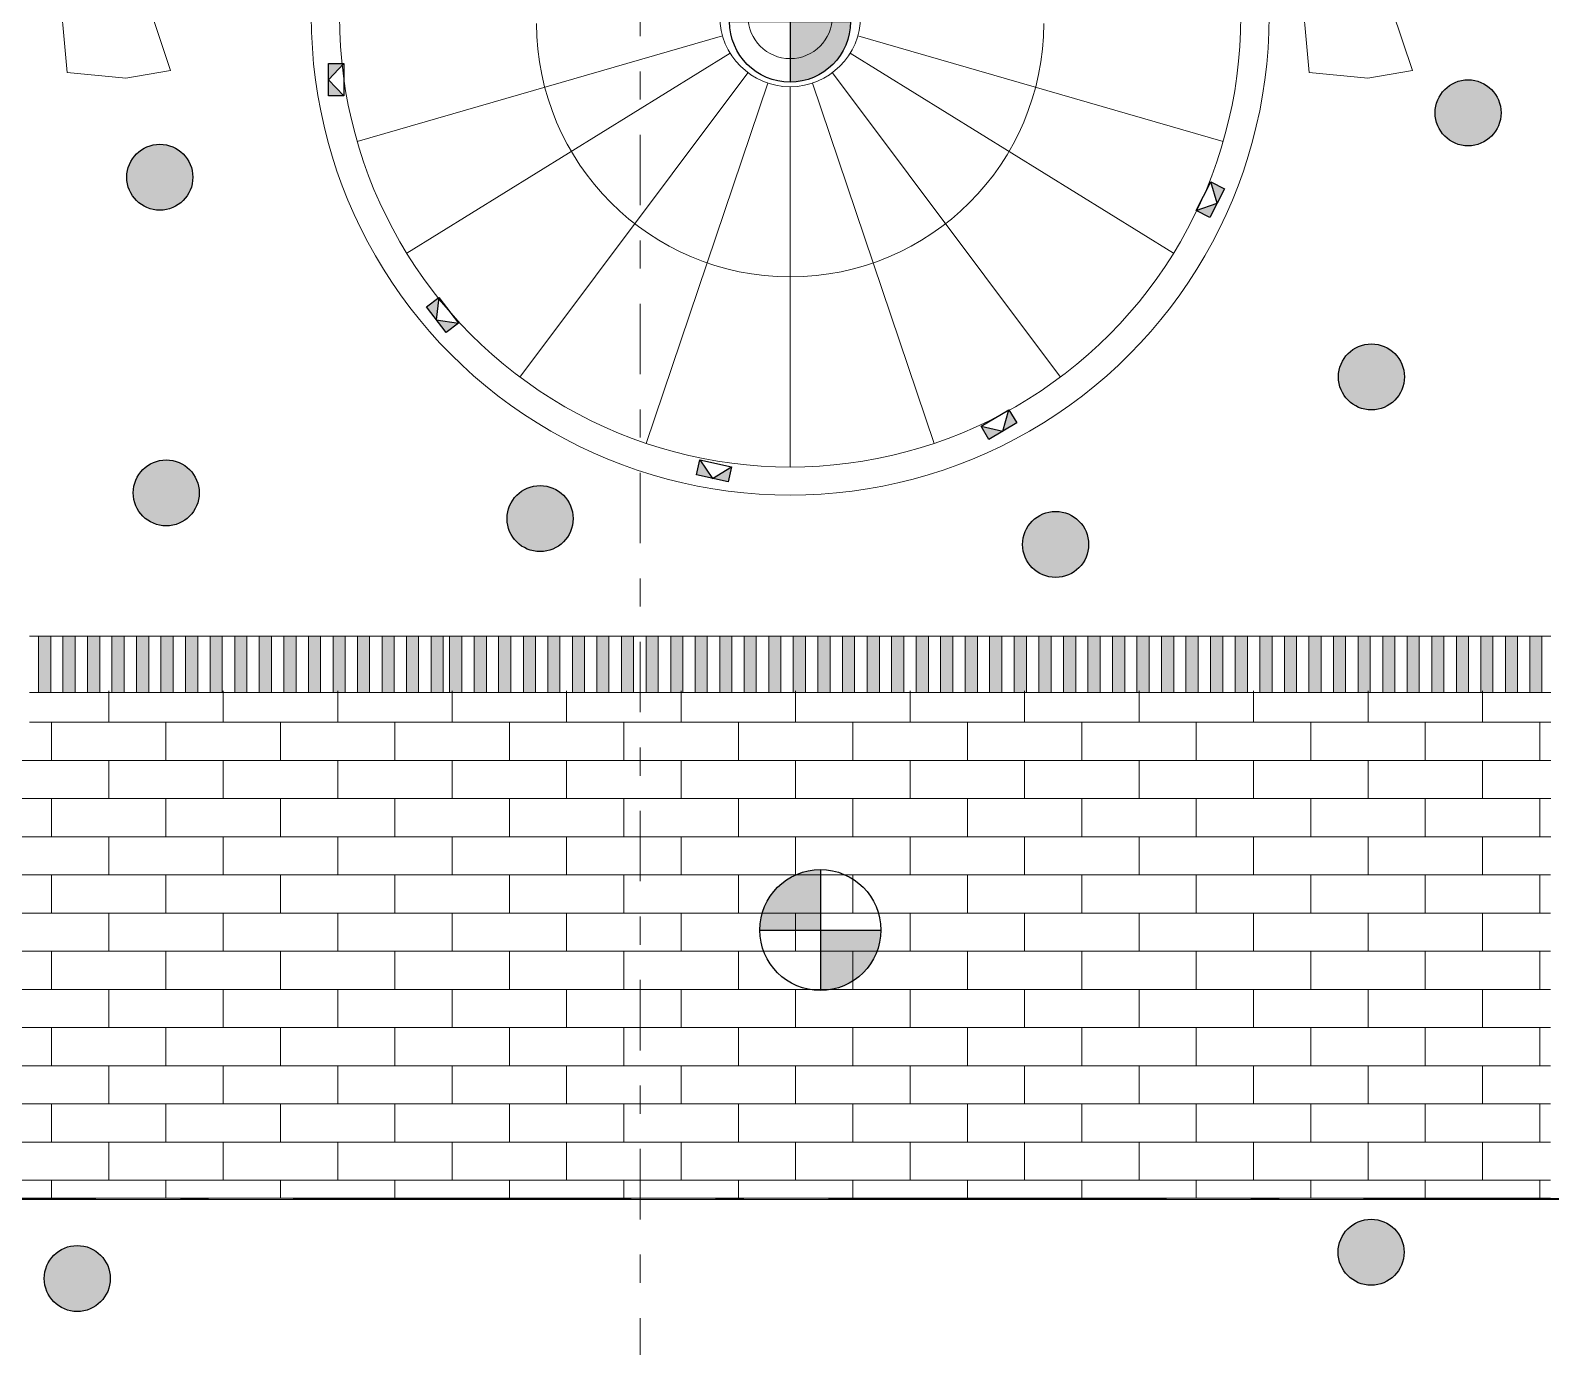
# Model space of a CAD drawing. Header units: metres. Extents: x 14 to 2416, y -346 to 476.
# Drawn here: x 38.55 to 43.95, y -157 to -152.33 of the extents above; entities that cross this region are included whole.
import ezdxf

# ---------------------------------------------------------------- set-up
doc = ezdxf.new("R2010")
doc.units = ezdxf.units.M
for name, pattern in [('0', [0]), ('ACAD_ISO10W100', [18, 12, -3, 0, -3]), ('CONTINU', [0]), ('DASHDOT', [1, 0.5, -0.25, 0, -0.25])]:
    doc.linetypes.add(name, pattern=pattern)
doc.layers.get('0').update_dxf_attribs({"linetype": '0', "lineweight": 20})
for name, color, linetype, lineweight in [('A-ANNO-TEXT', 20, 'Continuous', 13), ('A-DOOR', 35, 'Continuous', 5), ('A-SECT-IDEN', 251, 'CONTINU', 9), ('baños', 251, 'Continuous', 0), ('calle', 254, 'Continuous', 0), ('muros bajitos', 252, 'Continuous', 5), ('piso', 253, 'Continuous', 0), ('puertas', 42, 'Continuous', 0), ('textos', 7, 'Continuous', 0)]:
    doc.layers.add(name, color=color, linetype=linetype, lineweight=lineweight)
doc.layers.add('hatch piso', color=253, linetype='Continuous', lineweight=0, transparency=0.7)
doc.layers.add('MAVA LUM', color=1, linetype='Continuous')
doc.layers.add('MAVA Luminarias', color=1, linetype='Continuous')
doc.layers.add('SOLAR', color=7, linetype='ACAD_ISO10W100', lineweight=9, true_color=0xff1414)

# ---------------------------------------------------------------- blocks, each defined once
blk = doc.blocks.new('PL BASE 1N NASAS 09')
at = {"layer": 'A-DOOR', "transparency": 33554572}
h = blk.add_hatch(color=256, dxfattribs=at)
h.dxf.hatch_style = 1
h.paths.add_polyline_path([(-108.9454, -53.2497), (-108.9021, -53.2497), (-108.9021, -53.4497), (-108.9454, -53.4497)])
h.paths.add_polyline_path([(-109.0329, -53.2497), (-108.9897, -53.2497), (-108.9897, -53.4497), (-109.0329, -53.4497)])
h.paths.add_polyline_path([(-109.1205, -53.2497), (-109.0772, -53.2497), (-109.0772, -53.4497), (-109.1205, -53.4497)])
h.paths.add_polyline_path([(-109.207, -53.2497), (-109.1637, -53.2497), (-109.1637, -53.4497), (-109.207, -53.4497)])
h.paths.add_polyline_path([(-109.2945, -53.2497), (-109.2512, -53.2497), (-109.2512, -53.4497), (-109.2945, -53.4497)])
h.paths.add_polyline_path([(-109.381, -53.2497), (-109.3378, -53.2497), (-109.3378, -53.4497), (-109.381, -53.4497)])
h.paths.add_polyline_path([(-109.4686, -53.2497), (-109.4253, -53.2497), (-109.4253, -53.4497), (-109.4686, -53.4497)])
h.paths.add_polyline_path([(-109.5551, -53.2497), (-109.5118, -53.2497), (-109.5118, -53.4497), (-109.5551, -53.4497)])
h.paths.add_polyline_path([(-109.6426, -53.2497), (-109.5994, -53.2497), (-109.5994, -53.4497), (-109.6426, -53.4497)])
h.paths.add_polyline_path([(-109.7302, -53.2497), (-109.6869, -53.2497), (-109.6869, -53.4497), (-109.7302, -53.4497)])
h.paths.add_polyline_path([(-109.8177, -53.2497), (-109.7744, -53.2497), (-109.7744, -53.4497), (-109.8177, -53.4497)])
h.paths.add_polyline_path([(-109.9042, -53.2497), (-109.861, -53.2497), (-109.861, -53.4497), (-109.9042, -53.4497)])
h.paths.add_polyline_path([(-109.9918, -53.2497), (-109.9485, -53.2497), (-109.9485, -53.4497), (-109.9918, -53.4497)])
h.paths.add_polyline_path([(-110.0783, -53.2497), (-110.035, -53.2497), (-110.035, -53.4497), (-110.0783, -53.4497)])
h.paths.add_polyline_path([(-110.1658, -53.2497), (-110.1225, -53.2497), (-110.1225, -53.4497), (-110.1658, -53.4497)])
h.paths.add_polyline_path([(-110.2523, -53.2497), (-110.2091, -53.2497), (-110.2091, -53.4497), (-110.2523, -53.4497)])
h.paths.add_polyline_path([(-110.3399, -53.2497), (-110.2966, -53.2497), (-110.2966, -53.4497), (-110.3399, -53.4497)])
h.paths.add_polyline_path([(-110.4058, -53.2497), (-110.3625, -53.2497), (-110.3625, -53.4497), (-110.4058, -53.4497)])
h.paths.add_polyline_path([(-110.4933, -53.2497), (-110.45, -53.2497), (-110.45, -53.4497), (-110.4933, -53.4497)])
h.paths.add_polyline_path([(-110.5798, -53.2497), (-110.5366, -53.2497), (-110.5366, -53.4497), (-110.5798, -53.4497)])
h.paths.add_polyline_path([(-110.6674, -53.2497), (-110.6241, -53.2497), (-110.6241, -53.4497), (-110.6674, -53.4497)])
h.paths.add_polyline_path([(-110.7539, -53.2497), (-110.7106, -53.2497), (-110.7106, -53.4497), (-110.7539, -53.4497)])
h.paths.add_polyline_path([(-110.8414, -53.2497), (-110.7982, -53.2497), (-110.7982, -53.4497), (-110.8414, -53.4497)])
h.paths.add_polyline_path([(-110.9279, -53.2497), (-110.8847, -53.2497), (-110.8847, -53.4497), (-110.9279, -53.4497)])
h.paths.add_polyline_path([(-111.0155, -53.2497), (-110.9722, -53.2497), (-110.9722, -53.4497), (-111.0155, -53.4497)])
h.paths.add_polyline_path([(-111.103, -53.2497), (-111.0597, -53.2497), (-111.0597, -53.4497), (-111.103, -53.4497)])
h.paths.add_polyline_path([(-111.1905, -53.2497), (-111.1473, -53.2497), (-111.1473, -53.4497), (-111.1905, -53.4497)])
h.paths.add_polyline_path([(-111.2771, -53.2497), (-111.2338, -53.2497), (-111.2338, -53.4497), (-111.2771, -53.4497)])
h.paths.add_polyline_path([(-111.3646, -53.2497), (-111.3213, -53.2497), (-111.3213, -53.4497), (-111.3646, -53.4497)])
h.paths.add_polyline_path([(-111.4511, -53.2497), (-111.4079, -53.2497), (-111.4079, -53.4497), (-111.4511, -53.4497)])
h.paths.add_polyline_path([(-111.5387, -53.2497), (-111.4954, -53.2497), (-111.4954, -53.4497), (-111.5387, -53.4497)])
h.paths.add_polyline_path([(-111.6252, -53.2497), (-111.5819, -53.2497), (-111.5819, -53.4497), (-111.6252, -53.4497)])
h.paths.add_polyline_path([(-111.7127, -53.2497), (-111.6695, -53.2497), (-111.6695, -53.4497), (-111.7127, -53.4497)])
h.paths.add_polyline_path([(-111.7993, -53.2497), (-111.756, -53.2497), (-111.756, -53.4497), (-111.7993, -53.4497)], flags=0)
h.paths.add_polyline_path([(-106.5056, -53.2497), (-106.4623, -53.2497), (-106.4623, -53.4497), (-106.5056, -53.4497)])
h.paths.add_polyline_path([(-106.5921, -53.2497), (-106.5488, -53.2497), (-106.5488, -53.4497), (-106.5921, -53.4497)])
h.paths.add_polyline_path([(-106.6796, -53.2497), (-106.6363, -53.2497), (-106.6363, -53.4497), (-106.6796, -53.4497)])
h.paths.add_polyline_path([(-106.7661, -53.2497), (-106.7229, -53.2497), (-106.7229, -53.4497), (-106.7661, -53.4497)])
h.paths.add_polyline_path([(-106.8537, -53.2497), (-106.8104, -53.2497), (-106.8104, -53.4497), (-106.8537, -53.4497)])
h.paths.add_polyline_path([(-107.0277, -53.2497), (-106.9845, -53.2497), (-106.9845, -53.4497), (-107.0277, -53.4497)])
h.paths.add_polyline_path([(-106.9412, -53.2497), (-106.8979, -53.2497), (-106.8979, -53.4497), (-106.9412, -53.4497)])
h.paths.add_polyline_path([(-107.1153, -53.2497), (-107.072, -53.2497), (-107.072, -53.4497), (-107.1153, -53.4497)])
h.paths.add_polyline_path([(-107.2028, -53.2497), (-107.1595, -53.2497), (-107.1595, -53.4497), (-107.2028, -53.4497)])
h.paths.add_polyline_path([(-107.2893, -53.2497), (-107.2461, -53.2497), (-107.2461, -53.4497), (-107.2893, -53.4497)])
h.paths.add_polyline_path([(-107.3769, -53.2497), (-107.3336, -53.2497), (-107.3336, -53.4497), (-107.3769, -53.4497)])
h.paths.add_polyline_path([(-107.4634, -53.2497), (-107.4201, -53.2497), (-107.4201, -53.4497), (-107.4634, -53.4497)])
h.paths.add_polyline_path([(-107.5509, -53.2497), (-107.5076, -53.2497), (-107.5076, -53.4497), (-107.5509, -53.4497)])
h.paths.add_polyline_path([(-107.6384, -53.2497), (-107.5952, -53.2497), (-107.5952, -53.4497), (-107.6384, -53.4497)])
h.paths.add_polyline_path([(-107.726, -53.2497), (-107.6827, -53.2497), (-107.6827, -53.4497), (-107.726, -53.4497)])
h.paths.add_polyline_path([(-107.8125, -53.2497), (-107.7692, -53.2497), (-107.7692, -53.4497), (-107.8125, -53.4497)])
h.paths.add_polyline_path([(-107.9, -53.2497), (-107.8568, -53.2497), (-107.8568, -53.4497), (-107.9, -53.4497)])
h.paths.add_polyline_path([(-107.9866, -53.2497), (-107.9433, -53.2497), (-107.9433, -53.4497), (-107.9866, -53.4497)])
h.paths.add_polyline_path([(-108.0741, -53.2497), (-108.0308, -53.2497), (-108.0308, -53.4497), (-108.0741, -53.4497)])
h.paths.add_polyline_path([(-108.1606, -53.2497), (-108.1174, -53.2497), (-108.1174, -53.4497), (-108.1606, -53.4497)])
h.paths.add_polyline_path([(-108.2482, -53.2497), (-108.2049, -53.2497), (-108.2049, -53.4497), (-108.2482, -53.4497)])
h.paths.add_polyline_path([(-108.3357, -53.2497), (-108.2924, -53.2497), (-108.2924, -53.4497), (-108.3357, -53.4497)])
h.paths.add_polyline_path([(-108.4232, -53.2497), (-108.3799, -53.2497), (-108.3799, -53.4497), (-108.4232, -53.4497)])
h.paths.add_polyline_path([(-108.5097, -53.2497), (-108.4665, -53.2497), (-108.4665, -53.4497), (-108.5097, -53.4497)])
h.paths.add_polyline_path([(-108.5973, -53.2497), (-108.554, -53.2497), (-108.554, -53.4497), (-108.5973, -53.4497)])
h.paths.add_polyline_path([(-108.6838, -53.2497), (-108.6405, -53.2497), (-108.6405, -53.4497), (-108.6838, -53.4497)])
h.paths.add_polyline_path([(-108.7713, -53.2497), (-108.7281, -53.2497), (-108.7281, -53.4497), (-108.7713, -53.4497)])
h.paths.add_polyline_path([(-108.8579, -53.2497), (-108.8146, -53.2497), (-108.8146, -53.4497), (-108.8579, -53.4497)])
edge = h.paths.add_edge_path()
edge.add_line((-111.756, -53.2497), (-111.756, -53.4497))
edge.add_line((-111.757, -53.4497), (-111.7993, -53.4497))
edge.add_line((-111.7993, -53.4497), (-111.7993, -53.2497))
edge.add_line((-111.7993, -53.2497), (-111.757, -53.2497))
h = blk.add_hatch(color=256, dxfattribs=at)
h.dxf.hatch_style = 1
h.paths.add_polyline_path([(-111.756, -53.2497), (-111.7993, -53.2497), (-111.7993, -53.4497), (-111.756, -53.4497)])
at = {"layer": 'muros bajitos'}
for radius, end in [(1.7, 0.001), (1.6, 0.001), (0.25, 0), (0.15, 0)]:
    blk.add_arc((-109.1311, -51.0497), radius, 180, end, dxfattribs=at)
at = {"layer": 'piso'}
for p, q in [((-109.3712, -51.1191), (-110.6682, -51.494)), ((-108.8909, -51.1191), (-107.594, -51.494)), ((-109.3438, -51.1811), (-110.4922, -51.8907)), ((-108.9184, -51.1811), (-107.7699, -51.8907)), ((-109.281, -51.2498), (-110.0903, -52.3303)), ((-108.9812, -51.2498), (-108.1718, -52.3303)), ((-109.2109, -51.2866), (-109.6418, -52.566)), ((-109.2109, -51.2866), (-109.6418, -52.566)), ((-109.1311, -51.2997), (-109.1311, -52.6497)), ((-109.1311, -51.2997), (-109.1311, -52.6497)), ((-109.0513, -51.2866), (-108.6204, -52.566)), ((-109.0513, -51.2866), (-108.6204, -52.566)), ((-111.8311, -53.2497), (-106.4311, -53.2497)), ((-111.8311, -53.4497), (-106.4311, -53.4497)), ((-114.5011, -55.2497), (-106.3611, -55.2497))]:
    blk.add_line(p, q, dxfattribs=at)
at = {"layer": 'puertas'}
for p, q in [((-111.7993, -53.2497), (-111.757, -53.2497)), ((-111.7993, -53.4497), (-111.7993, -53.2497)), ((-111.756, -53.2497), (-111.756, -53.4497)), ((-111.757, -53.4497), (-111.7993, -53.4497))]:
    blk.add_line(p, q, dxfattribs=at)
for points in [[(-111.7993, -53.2497), (-111.756, -53.2497), (-111.756, -53.4497), (-111.7993, -53.4497)], [(-111.7128, -53.2497), (-111.6695, -53.2497), (-111.6695, -53.4497), (-111.7128, -53.4497)], [(-111.6252, -53.2497), (-111.582, -53.2497), (-111.582, -53.4497), (-111.6252, -53.4497)], [(-111.5387, -53.2497), (-111.4954, -53.2497), (-111.4954, -53.4497), (-111.5387, -53.4497)], [(-111.4512, -53.2497), (-111.4079, -53.2497), (-111.4079, -53.4497), (-111.4512, -53.4497)], [(-111.3646, -53.2497), (-111.3214, -53.2497), (-111.3214, -53.4497), (-111.3646, -53.4497)], [(-111.2771, -53.2497), (-111.2338, -53.2497), (-111.2338, -53.4497), (-111.2771, -53.4497)], [(-111.1906, -53.2497), (-111.1473, -53.2497), (-111.1473, -53.4497), (-111.1906, -53.4497)], [(-111.103, -53.2497), (-111.0598, -53.2497), (-111.0598, -53.4497), (-111.103, -53.4497)], [(-111.0155, -53.2497), (-110.9723, -53.2497), (-110.9723, -53.4497), (-111.0155, -53.4497)], [(-110.928, -53.2497), (-110.8847, -53.2497), (-110.8847, -53.4497), (-110.928, -53.4497)], [(-110.8415, -53.2497), (-110.7982, -53.2497), (-110.7982, -53.4497), (-110.8415, -53.4497)], [(-110.7539, -53.2497), (-110.7107, -53.2497), (-110.7107, -53.4497), (-110.7539, -53.4497)], [(-110.6674, -53.2497), (-110.6241, -53.2497), (-110.6241, -53.4497), (-110.6674, -53.4497)], [(-110.5799, -53.2497), (-110.5366, -53.2497), (-110.5366, -53.4497), (-110.5799, -53.4497)], [(-110.4933, -53.2497), (-110.4501, -53.2497), (-110.4501, -53.4497), (-110.4933, -53.4497)], [(-110.4058, -53.2497), (-110.3625, -53.2497), (-110.3625, -53.4497), (-110.4058, -53.4497)], [(-110.3399, -53.2497), (-110.2966, -53.2497), (-110.2966, -53.4497), (-110.3399, -53.4497)], [(-110.2524, -53.2497), (-110.2091, -53.2497), (-110.2091, -53.4497), (-110.2524, -53.4497)], [(-110.1659, -53.2497), (-110.1226, -53.2497), (-110.1226, -53.4497), (-110.1659, -53.4497)], [(-110.0783, -53.2497), (-110.0351, -53.2497), (-110.0351, -53.4497), (-110.0783, -53.4497)], [(-109.9918, -53.2497), (-109.9485, -53.2497), (-109.9485, -53.4497), (-109.9918, -53.4497)], [(-109.9043, -53.2497), (-109.861, -53.2497), (-109.861, -53.4497), (-109.9043, -53.4497)], [(-109.8177, -53.2497), (-109.7745, -53.2497), (-109.7745, -53.4497), (-109.8177, -53.4497)], [(-109.7302, -53.2497), (-109.6869, -53.2497), (-109.6869, -53.4497), (-109.7302, -53.4497)], [(-109.6427, -53.2497), (-109.5994, -53.2497), (-109.5994, -53.4497), (-109.6427, -53.4497)], [(-109.5551, -53.2497), (-109.5119, -53.2497), (-109.5119, -53.4497), (-109.5551, -53.4497)], [(-109.4686, -53.2497), (-109.4253, -53.2497), (-109.4253, -53.4497), (-109.4686, -53.4497)], [(-109.3811, -53.2497), (-109.3378, -53.2497), (-109.3378, -53.4497), (-109.3811, -53.4497)], [(-109.2946, -53.2497), (-109.2513, -53.2497), (-109.2513, -53.4497), (-109.2946, -53.4497)], [(-109.207, -53.2497), (-109.1638, -53.2497), (-109.1638, -53.4497), (-109.207, -53.4497)], [(-109.1205, -53.2497), (-109.0772, -53.2497), (-109.0772, -53.4497), (-109.1205, -53.4497)], [(-109.033, -53.2497), (-108.9897, -53.2497), (-108.9897, -53.4497), (-109.033, -53.4497)], [(-108.9454, -53.2497), (-108.9022, -53.2497), (-108.9022, -53.4497), (-108.9454, -53.4497)], [(-108.8579, -53.2497), (-108.8146, -53.2497), (-108.8146, -53.4497), (-108.8579, -53.4497)], [(-108.7714, -53.2497), (-108.7281, -53.2497), (-108.7281, -53.4497), (-108.7714, -53.4497)], [(-108.6838, -53.2497), (-108.6406, -53.2497), (-108.6406, -53.4497), (-108.6838, -53.4497)], [(-108.5973, -53.2497), (-108.554, -53.2497), (-108.554, -53.4497), (-108.5973, -53.4497)], [(-108.5098, -53.2497), (-108.4665, -53.2497), (-108.4665, -53.4497), (-108.5098, -53.4497)], [(-108.4233, -53.2497), (-108.38, -53.2497), (-108.38, -53.4497), (-108.4233, -53.4497)], [(-108.3357, -53.2497), (-108.2925, -53.2497), (-108.2925, -53.4497), (-108.3357, -53.4497)], [(-108.2482, -53.2497), (-108.2049, -53.2497), (-108.2049, -53.4497), (-108.2482, -53.4497)], [(-108.1607, -53.2497), (-108.1174, -53.2497), (-108.1174, -53.4497), (-108.1607, -53.4497)], [(-108.0741, -53.2497), (-108.0309, -53.2497), (-108.0309, -53.4497), (-108.0741, -53.4497)], [(-107.9866, -53.2497), (-107.9433, -53.2497), (-107.9433, -53.4497), (-107.9866, -53.4497)], [(-107.9001, -53.2497), (-107.8568, -53.2497), (-107.8568, -53.4497), (-107.9001, -53.4497)], [(-107.8125, -53.2497), (-107.7693, -53.2497), (-107.7693, -53.4497), (-107.8125, -53.4497)], [(-107.726, -53.2497), (-107.6827, -53.2497), (-107.6827, -53.4497), (-107.726, -53.4497)], [(-107.6385, -53.2497), (-107.5952, -53.2497), (-107.5952, -53.4497), (-107.6385, -53.4497)], [(-107.551, -53.2497), (-107.5077, -53.2497), (-107.5077, -53.4497), (-107.551, -53.4497)], [(-107.4634, -53.2497), (-107.4202, -53.2497), (-107.4202, -53.4497), (-107.4634, -53.4497)], [(-107.3769, -53.2497), (-107.3336, -53.2497), (-107.3336, -53.4497), (-107.3769, -53.4497)], [(-107.2894, -53.2497), (-107.2461, -53.2497), (-107.2461, -53.4497), (-107.2894, -53.4497)], [(-107.2028, -53.2497), (-107.1596, -53.2497), (-107.1596, -53.4497), (-107.2028, -53.4497)], [(-107.1153, -53.2497), (-107.072, -53.2497), (-107.072, -53.4497), (-107.1153, -53.4497)], [(-107.0278, -53.2497), (-106.9845, -53.2497), (-106.9845, -53.4497), (-107.0278, -53.4497)], [(-106.9412, -53.2497), (-106.898, -53.2497), (-106.898, -53.4497), (-106.9412, -53.4497)], [(-106.8537, -53.2497), (-106.8104, -53.2497), (-106.8104, -53.4497), (-106.8537, -53.4497)], [(-106.7662, -53.2497), (-106.7229, -53.2497), (-106.7229, -53.4497), (-106.7662, -53.4497)], [(-106.6797, -53.2497), (-106.6364, -53.2497), (-106.6364, -53.4497), (-106.6797, -53.4497)], [(-106.5921, -53.2497), (-106.5489, -53.2497), (-106.5489, -53.4497), (-106.5921, -53.4497)], [(-106.5056, -53.2497), (-106.4623, -53.2497), (-106.4623, -53.4497), (-106.5056, -53.4497)]]:
    blk.add_lwpolyline(points, close=True, dxfattribs=at)
at = {"layer": 'textos'}
blk.add_line((-109.1311, -51.9747), (-109.1311, -51.9747), dxfattribs=at)
for start, end in [(180, 270), (270, 0)]:
    blk.add_arc((-109.1311, -51.0747), 0.9, start, end, dxfattribs=at)
blk = doc.blocks.new('PL MUEBLES 1N NASAS 09')
at = {"layer": 'hatch piso'}
h = blk.add_hatch(dxfattribs=at)
h.set_pattern_fill('AR-BRSTD', color=256, scale=0.002)
h.set_pattern_definition([(0, (-12.57728, 39.359), (0, 0.1354836), []), (90, (-12.57728, 39.359), (-0.2032, 0.1354836), [0.1354836, -0.1354836])])
h.paths.add_polyline_path([(47.8305, 32.959), (47.8305, 34.559), (50.4305, 34.559), (50.4305, 34.759), (55.8305, 34.759), (55.8291, 32.959)])
at = {"layer": 'baños'}
blk.add_blockref('PL BASE 1N NASAS 09', (162.2615, 88.2033), dxfattribs=at)
blk = doc.blocks.new('A$Cbef68299')
blk.add_blockref('PL MUEBLES 1N NASAS 09', (-30.7659, -32.0535))
blk = doc.blocks.new('A$Cc5be7df0')
at = {"layer": 'A-SECT-IDEN', "linetype": 'DASHDOT', "ltscale": 0.5}
blk.add_line((25.9817, 40.6167), (25.9817, 16.2574), dxfattribs=at)
at = {"layer": 'calle'}
for points in [[(24.3145, 22.2444), (24.2061, 22.5686), (24.1345, 22.6413), (23.9157, 22.5891), (23.9474, 22.2372), (24.156, 22.2178)], [(28.7227, 22.2444), (28.6143, 22.5686), (28.5427, 22.6413), (28.3239, 22.5891), (28.3556, 22.2372), (28.5642, 22.2178)]]:
    blk.add_lwpolyline(points, close=True, dxfattribs=at)
at = {"layer": 'piso'}
blk.add_line((21.2139, 18.2425), (29.2125, 18.2425), dxfattribs=at)
at = {"layer": 'SOLAR', "ltscale": 0.1}
blk.add_lwpolyline([(50.6493, 18.241), (12.7705, 18.2411), (13.2139, 38.2316), (50.9852, 38.2377)], close=True, dxfattribs=at)
at = {"layer": 'A-ANNO-TEXT'}
blk.add_blockref('A$Cbef68299', (4.1493, 17.337), dxfattribs=at)
blk = doc.blocks.new('lum decorativa')
at = {"layer": 'MAVA Luminarias', "ltscale": 0.3, "transparency": 33554687}
h = blk.add_hatch(color=82, dxfattribs=at)
h.paths.add_polyline_path([(513802.9376, 2035251.3382, 0.414214), (513802.8639, 2035251.2646), (513802.9376, 2035251.2646)])
h.paths.add_polyline_path([(513802.9376, 2035251.1909, 0.414214), (513803.0112, 2035251.2646), (513802.9376, 2035251.2646)])
at = {"layer": 'MAVA Luminarias', "color": 82, "ltscale": 0.3, "transparency": 33554687}
for p, q in [((513802.9376, 2035251.3382), (513802.9376, 2035251.1909)), ((513802.8639, 2035251.2646), (513803.0112, 2035251.2646))]:
    blk.add_line(p, q, dxfattribs=at)
blk.add_circle((513802.9376, 2035251.2646), 0.0737, dxfattribs=at)
blk = doc.blocks.new('A$Cd6acdfdc')
at = {"layer": 'MAVA Luminarias', "transparency": 33554687}
blk.add_hatch(color=2, dxfattribs=at).paths.add_polyline_path([(0, 0.079, 1), (0.158, 0.079, 1)])
at = {"layer": 'MAVA Luminarias', "color": 2, "transparency": 33554687}
blk.add_circle((0.079, 0.079), 0.079, dxfattribs=at)
blk = doc.blocks.new('step')
at = {"layer": 'MAVA LUM'}
h = blk.add_hatch(color=256, dxfattribs=at)
h.dxf.hatch_style = 1
h.paths.add_polyline_path([(37.159, 46.91), (37.309, 46.91), (37.159, 47.053)])
h.paths.add_polyline_path([(37.458, 47.053), (37.309, 46.91), (37.458, 46.91)])
for p, q in [((37.159, 47.053), (37.309, 46.91)), ((37.309, 46.91), (37.458, 47.053))]:
    blk.add_line(p, q, dxfattribs=at)
blk.add_lwpolyline([(37.159, 47.053), (37.458, 47.053), (37.458, 46.91), (37.159, 46.91)], close=True, dxfattribs=at)

msp = doc.modelspace()

# ---------------------------------------------------------------- block references
at = {"layer": 'A-ANNO-TEXT'}
msp.add_blockref('A$Cc5be7df0', (14.7377, -174.7201), dxfattribs=at)
msp.add_blockref('A$Cc5be7df0', (14.7377, -174.7201), dxfattribs=at)
at = {"layer": 'MAVA LUM', "xscale": 0.383479379982439, "yscale": 0.383479379982439, "zscale": 0.383479379982439}
for p, rotation in [((21.6213, -138.2039), 270.009205254512), ((21.6213, -138.2039), 270.009205254512), ((52.1189, -173.943), 62.50395541285893), ((52.1189, -173.943), 62.50395541285893), ((17.0151, -152.8994), 307.347995654387), ((17.0151, -152.8994), 307.347995654387), ((38.7865, -176.5136), 30.44284069175168), ((38.7865, -176.5136), 30.44284069175168), ((23.0398, -168.2975), 347.2069528202817), ((23.0398, -168.2975), 347.2069528202817)]:
    msp.add_blockref('step', p, dxfattribs=dict(at, rotation=rotation))
at = {"layer": 'MAVA Luminarias', "color": 82, "xscale": 2.91286913078865, "yscale": 2.91286913078865, "zscale": 2.91286913078865}
for p in [(-1496599.4651, -5928572.8839), (-1496599.4651, -5928572.8839), (-1496599.3576, -5928576.1085), (-1496599.3576, -5928576.1085)]:
    msp.add_blockref('lum decorativa', p, dxfattribs=at)
at = {"layer": 'MAVA Luminarias', "xscale": 1.483214008569871, "yscale": 1.483214008569871, "zscale": 1.483214008569871}
for p in [(43.5409, -152.7428), (43.5409, -152.7428), (38.8967, -152.9714), (38.8967, -152.9714), (43.1977, -153.6802), (43.1977, -153.6802), (38.9195, -154.0918), (38.9195, -154.0918), (40.2465, -154.1832), (40.2465, -154.1832), (42.0767, -154.2747), (42.0767, -154.2747), (43.1966, -156.7872), (43.1966, -156.7872), (38.6036, -156.8804), (38.6036, -156.8804)]:
    msp.add_blockref('A$Cd6acdfdc', p, dxfattribs=at)

doc.saveas('drawing.dxf')
